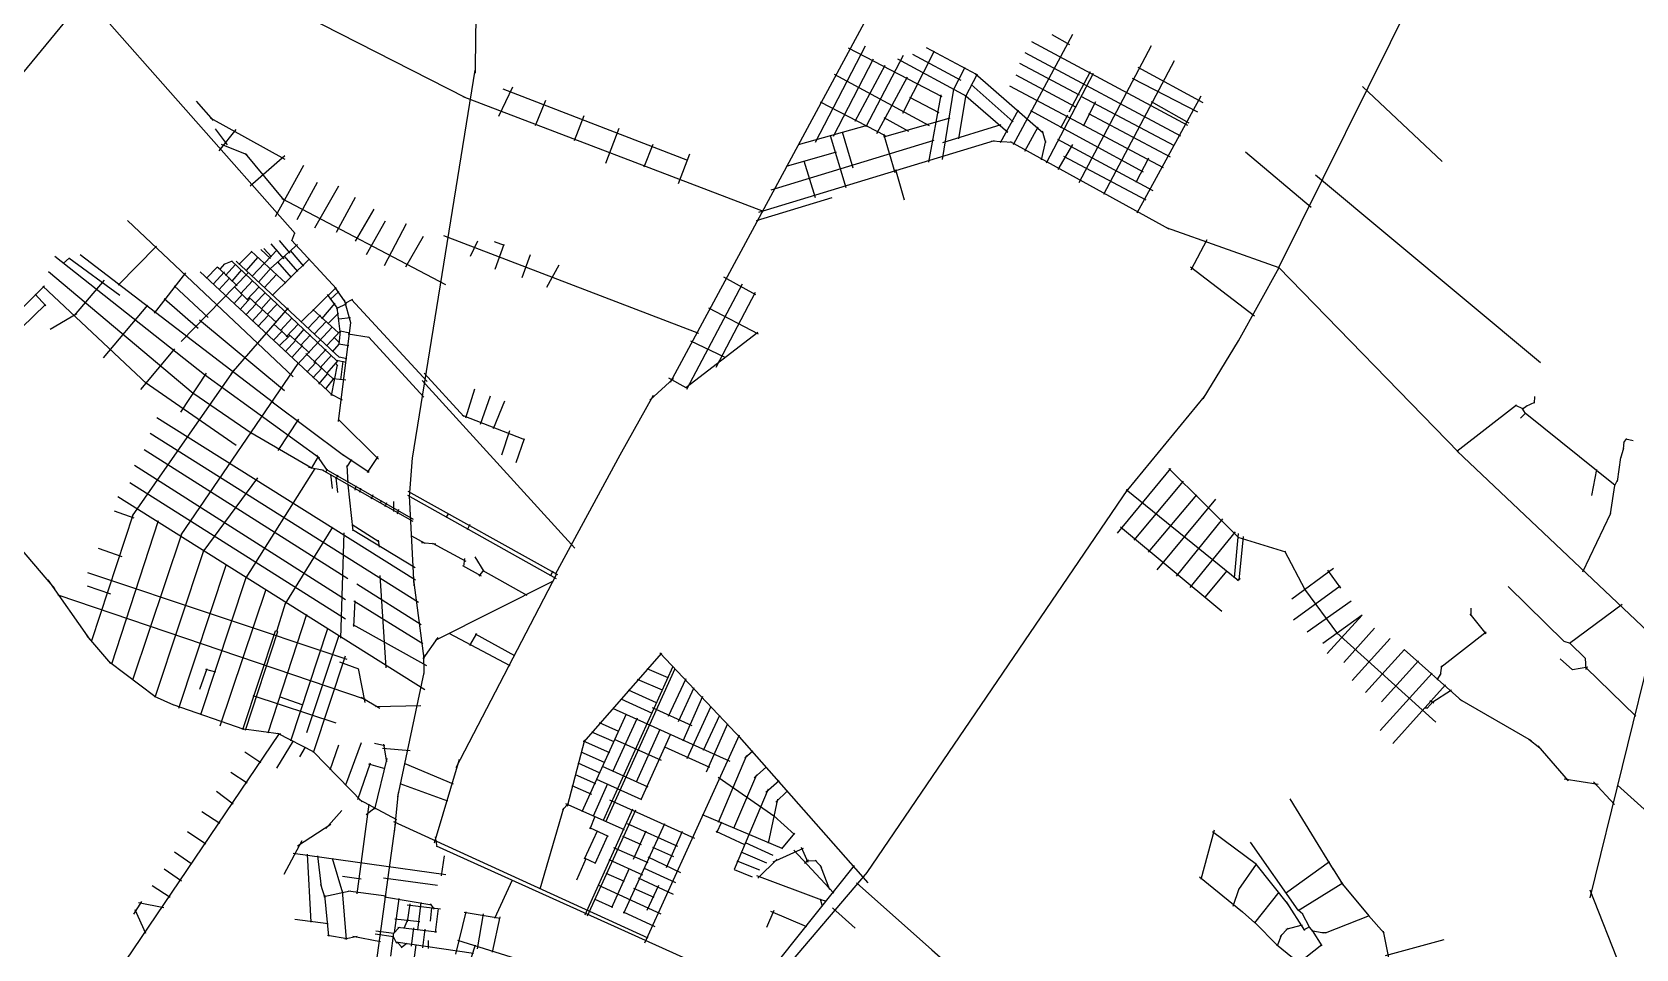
# Model space of a CAD drawing. Extents: x 365797 to 391072, y 6482364 to 6499027.
# Drawn here: x 371156 to 378228, y 6488164 to 6492205 of the extents above; entities that cross this region are included whole.
import ezdxf

# ---------------------------------------------------------------- set-up
doc = ezdxf.new("R2010")
doc.units = 0
doc.layers.get('0').update_dxf_attribs({"linetype": 'CONTINUOUS'})

msp = doc.modelspace()

# ---------------------------------------------------------------- linework, layer by layer
for p, q in [((376652.5, 6491165.2), (377644.7, 6493167.9)), ((371556.7, 6492561.8), (368970.1, 6489427.9)), ((373119.6, 6492499), (373112.1, 6492194.6)), ((372316.1, 6491317.6), (371390.6, 6492364.6)), ((373068.3, 6491914.9), (372356.1, 6492277.9)), ((373971.8, 6490661.6), (374827.1, 6492247.6)), ((373112.2, 6492196.5), (373109.6, 6492023.6)), ((374829.3, 6492143.2), (374609.6, 6491718.5)), ((375169.2, 6491920.6), (374755.6, 6492135.1)), ((375098.5, 6492136.7), (375319.1, 6492019.7)), ((375484.1, 6491709.9), (375745.9, 6492196.3)), ((375563.3, 6492164.3), (376251.1, 6491795)), ((375653.1, 6492194.7), (375730.7, 6492150.7)), ((376090, 6492144.6), (375771.9, 6491540.6)), ((374864.6, 6492085.5), (374688.2, 6491745.8)), ((374997.8, 6492101.5), (374832.3, 6491788.2)), ((374972.2, 6492088.1), (375276.1, 6491923.4)), ((375133.4, 6492121.4), (374993.5, 6491846.4)), ((375037.6, 6492107.9), (375250.7, 6491993.9)), ((375510.2, 6492068.6), (375772.6, 6491928.6)), ((375533.1, 6492115.7), (376219.4, 6491747.9)), ((376192.1, 6492078.8), (375880.1, 6491489.1)), ((372833.6, 6490326.9), (373110.5, 6492036.8)), ((374693.6, 6492019.5), (375111.9, 6491793.3)), ((374916, 6492058.2), (374784.4, 6491811.5)), ((375014.1, 6492006.1), (374879.7, 6491756.9)), ((375220, 6491953.7), (375270.8, 6492050)), ((375323.7, 6492019.7), (375271.2, 6491917.9)), ((375313.9, 6492023.3), (375614.3, 6491761.4)), ((375493.5, 6492016.9), (375756.7, 6491875.5)), ((375834.5, 6492022.6), (375627.5, 6491627.4)), ((375822.3, 6492030.2), (375727.9, 6491852.3)), ((376295.7, 6491852.3), (376007.9, 6492001.3)), ((376319.7, 6491894.2), (376033.7, 6492048.8)), ((374380.8, 6491414.3), (373056.7, 6491920.2)), ((373214.1, 6491835), (373276.5, 6491964.1)), ((373231.9, 6491955.2), (374045.7, 6491640.7)), ((375110.1, 6491631.6), (375164.3, 6491928.6)), ((375170, 6491644.3), (375220.1, 6491953.9)), ((375272.4, 6491921.6), (375241.5, 6491735.5)), ((375273.6, 6491925), (375459.1, 6491764.4)), ((375296.3, 6491974.1), (375482, 6491810)), ((375466.2, 6491968), (376143.4, 6491607.8)), ((375780.4, 6491922.9), (376192, 6491705.3)), ((376029.3, 6491408.3), (376310.7, 6491924.2)), ((377023.1, 6491965.2), (377373.8, 6491634.9)), ((371955.9, 6491815.4), (371881.4, 6491901.1)), ((373419.7, 6491903.8), (373375.2, 6491791.4)), ((374918.9, 6491747.3), (374633.1, 6491897.1)), ((375025.4, 6491917.9), (375154.8, 6491851)), ((375504.8, 6491861.6), (375424.1, 6491717.2)), ((375559, 6491859.9), (376055.1, 6491589.4)), ((375845.1, 6491897.9), (375790.3, 6491790)), ((376090.1, 6491899.5), (376256, 6491805.2)), ((372272.7, 6491643), (371943.1, 6491825.6)), ((371963.2, 6491778.6), (372016.1, 6491708.9)), ((373589.2, 6491835.6), (373546.6, 6491726.1)), ((373742.9, 6491779.7), (373684, 6491626.7)), ((374838.6, 6491793), (374533.6, 6491708.1)), ((374912.1, 6491743.8), (375204.7, 6491827.9)), ((375022.4, 6491767.4), (374912.8, 6491826.7)), ((375428.1, 6491796.9), (375170, 6491717.2)), ((375591.5, 6491785.6), (375532.2, 6491679.2)), ((375721.9, 6491838.7), (375691.4, 6491782.4)), ((375814.7, 6491846.3), (376173.8, 6491654.8)), ((372054.6, 6491776.1), (371980, 6491682.4)), ((372104.9, 6491663.6), (371992.2, 6491710.5)), ((373893.4, 6491709.1), (373854.2, 6491609.7)), ((375398.2, 6491725.6), (374359.6, 6491409.5)), ((374414.9, 6491509.4), (375133.7, 6491728.3)), ((374745.4, 6491519), (374676.4, 6491748.1)), ((374727.8, 6491765.7), (374775.9, 6491607.1)), ((374962, 6491584.7), (374912.3, 6491754.9)), ((375477.5, 6491719.3), (375387.3, 6491724.4)), ((376170.4, 6491336.8), (375469.7, 6491721.7)), ((375624.3, 6491725.6), (375605.2, 6491642.8)), ((375610.1, 6491769.7), (375624.9, 6491718)), ((375677.7, 6491733.8), (376097.7, 6491507.3)), ((375680.8, 6491600), (375744.7, 6491709.5)), ((372267.2, 6491465), (372097.4, 6491669.5)), ((372117.3, 6491527.9), (372270.2, 6491661)), ((374054.4, 6491667.3), (374005.7, 6491536.6)), ((374702.1, 6491676), (374480.7, 6491613.5)), ((374559.3, 6491637.5), (374609, 6491475.7)), ((375703.6, 6491657.8), (376067.3, 6491466.3)), ((376079.5, 6491650.2), (376023.2, 6491542.3)), ((376506.8, 6491678), (376796, 6491433.9)), ((372352.9, 6491617.5), (372227.8, 6491391.6)), ((375003.2, 6491464.5), (374964.9, 6491597.7)), ((376814.6, 6491576), (377807.1, 6490749.1)), ((372413.1, 6491543), (372324.1, 6491377.2)), ((372506.9, 6491526.2), (372401.1, 6491341.2)), ((372981.3, 6491091.3), (372259.4, 6491470.5)), ((372581.5, 6491475.8), (372497.3, 6491322)), ((372663.3, 6491425.3), (372581.5, 6491283.5)), ((374682.9, 6491474.9), (374349.2, 6491373.7)), ((371577.8, 6491374.7), (372308.1, 6490685.8)), ((372713.8, 6491372.4), (372629.6, 6491223.4)), ((372805.8, 6491359.5), (372709.5, 6491174.5)), ((372245.9, 6491286.8), (372292.7, 6491230.2)), ((372498.1, 6491073.2), (372300.9, 6491287.7)), ((372301.2, 6491285), (372315.3, 6491320.6)), ((372880.3, 6491304.2), (372803.4, 6491169.6)), ((374096.6, 6490877), (372972.4, 6491306.6)), ((373120.5, 6491284.4), (373088.4, 6491215.4)), ((376655.7, 6491166.7), (376158.6, 6491342.2)), ((376267.4, 6491157.1), (376337.4, 6491290.4)), ((371916.7, 6490693.9), (371256.4, 6491216.6)), ((372221, 6490570.9), (371368.2, 6491224.1)), ((371705.5, 6491261.8), (371535.3, 6491090.1)), ((372068.6, 6491180.5), (372125.1, 6491238.8)), ((372152.5, 6491212.8), (372099.1, 6491152.4)), ((372122.2, 6491239.2), (372274.9, 6491098.5)), ((372237, 6491246.1), (372126.2, 6491129)), ((372165.1, 6491247.4), (372208.2, 6491207.1)), ((372178.2, 6491252), (372211.5, 6491215.1)), ((372208.6, 6491164), (372326.4, 6491268.6)), ((372209.8, 6491271.4), (372266, 6491206.4)), ((372266.1, 6491218.4), (372327, 6491149.6)), ((372294.2, 6491243.2), (372353.6, 6491173.3)), ((373194.5, 6491281.9), (373237.8, 6491266.5)), ((373237.1, 6491268.6), (373197, 6491158.7)), ((373352.4, 6491222.8), (373315.4, 6491121.7)), ((371228.6, 6491150.3), (371867.3, 6490613.1)), ((371293.5, 6491184.9), (371320.8, 6491210.5)), ((371318, 6491210.3), (371544, 6491045.3)), ((371833.2, 6491144.1), (371694.1, 6490965.9)), ((371813.6, 6490841.6), (372110.8, 6491145.2)), ((371897.9, 6491148.6), (372483, 6490603.2)), ((371972.7, 6491169.7), (371925.9, 6491120.7)), ((371954.9, 6491093.7), (372004.7, 6491148.1)), ((371986.4, 6491159.5), (371972.4, 6491169.7)), ((371983.1, 6491162.3), (372060.1, 6491087.4)), ((372005.5, 6491183.4), (371984.6, 6491160.4)), ((372038.7, 6491195.5), (372002, 6491181.3)), ((372053.9, 6491181.1), (372009.5, 6491132.8)), ((372500.7, 6490756.8), (372035.4, 6491196.3)), ((372079.8, 6491156.7), (372036.7, 6491108)), ((372511.7, 6490771), (372056.2, 6491195)), ((372154.8, 6491103.3), (372210.6, 6491166)), ((372378.4, 6491204.7), (372215, 6491044.2)), ((372237.9, 6491193), (372299.3, 6491123.7)), ((373478.3, 6491178.4), (373424, 6491079.8)), ((376545.8, 6490953), (376264.7, 6491168.9)), ((376653.1, 6491166.2), (376473.7, 6490842.7)), ((377446.4, 6490352.3), (376652.3, 6491168.9)), ((371211.1, 6491086.1), (370680.7, 6490560.4)), ((371662, 6490654.7), (371203.3, 6491084.7)), ((371343.2, 6490956.6), (371475.7, 6491112.3)), ((371782.5, 6491086.9), (371933.1, 6490947.9)), ((372028.1, 6491122.3), (371979.8, 6491069.3)), ((372048.3, 6491082), (372111, 6491020.4)), ((372128.7, 6491108.3), (372076.1, 6491051)), ((372158.3, 6491082.5), (372103.8, 6491025.7)), ((372234.2, 6491137.3), (372179.8, 6491077.4)), ((372497.3, 6491078.8), (372341.1, 6490926.7)), ((372537.3, 6491015.8), (372493, 6491079.4)), ((374286.6, 6491093.9), (374042.3, 6490630.5)), ((374205.2, 6491126), (374346.7, 6491048.3)), ((370703.7, 6490510.7), (371216.2, 6491004.5)), ((371217.1, 6490998.6), (371169.4, 6491050.7)), ((371665.9, 6491001.3), (371469.4, 6490769.1)), ((371738.3, 6491031.3), (371888.9, 6490900.5)), ((372084.7, 6491050.5), (372046, 6491007.5)), ((372118.6, 6491032.3), (372073.7, 6490982.2)), ((372145, 6491007.8), (372098.6, 6490958.6)), ((372111.5, 6491036.2), (372234.4, 6490925.2)), ((372185.7, 6491058), (372138.3, 6491008.8)), ((372210.5, 6491033.6), (372166, 6490983.9)), ((372237.8, 6491007.8), (372193.3, 6490960.1)), ((372491.8, 6491010.2), (372432.6, 6490941.7)), ((372502.9, 6490988.6), (372458.6, 6491048.1)), ((372509.1, 6491062.2), (372470.5, 6491026.8)), ((372543, 6491007.1), (372496.5, 6490985)), ((372561.4, 6490924), (372534, 6491022.9)), ((372569.1, 6491026.5), (372534.8, 6491008.8)), ((372898.9, 6490665.4), (372565, 6491026.5)), ((374344.6, 6491058.1), (374170.6, 6490726.7)), ((371235.8, 6490896.3), (371353.7, 6490964.3)), ((371894, 6490937.4), (372268.9, 6490625.1)), ((372034.6, 6490698.6), (372287.3, 6490989.7)), ((372173.2, 6490982.5), (372127.3, 6490931.4)), ((372199.5, 6490958.2), (372152.2, 6490908)), ((372303.4, 6490945.5), (372252.3, 6490889.6)), ((372427.9, 6490957.5), (372372.7, 6490898.4)), ((372394, 6490982.7), (372508.2, 6490878.9)), ((372453.9, 6490931.5), (372399.5, 6490874)), ((372507.5, 6490966.1), (372461, 6490919.7)), ((372515.2, 6490885.6), (372501.7, 6490991.7)), ((372560.4, 6490945.7), (372509.1, 6490939.3)), ((374138.5, 6490990.4), (374357.2, 6490875.2)), ((372259.9, 6490888.1), (372219.7, 6490846.1)), ((372222.6, 6490918.2), (372285.3, 6490860)), ((372294.3, 6490870), (372246, 6490821.7)), ((372330.7, 6490919.7), (372277.1, 6490861.9)), ((372287.2, 6490873.3), (372379, 6490792.1)), ((372355.1, 6490896.2), (372314, 6490847.5)), ((372327.1, 6490740.5), (372478.6, 6490903.1)), ((372383.4, 6490870.9), (372340.3, 6490824.1)), ((372455.5, 6490823.5), (372515.1, 6490887)), ((372488.1, 6490859.5), (372511, 6490836.9)), ((372508.1, 6490488.9), (372561.2, 6490925.4)), ((372515.1, 6490887.9), (372509.1, 6490828.8)), ((372557.3, 6490878.4), (372514.8, 6490886.9)), ((372550.1, 6490874.8), (372642, 6490860.9)), ((372640.3, 6490861.7), (372883.9, 6490595.5)), ((374355.8, 6490880.8), (374038.6, 6490637.1)), ((371783.7, 6490808.4), (371634.8, 6490630.2)), ((372319.7, 6490847.5), (372272.9, 6490795.9)), ((372348.9, 6490823.1), (372302.1, 6490770.6)), ((372484.2, 6490676.9), (372362.8, 6490788.1)), ((372453, 6490807.2), (372398.3, 6490748.7)), ((372509.2, 6490829.2), (372479.9, 6490796)), ((372552.5, 6490822), (372508.9, 6490829.1)), ((374059.6, 6490845), (374207.6, 6490773.5)), ((376474.3, 6490843.7), (376319.1, 6490588.3)), ((371813.6, 6489988.5), (372329.6, 6490743.7)), ((372408.5, 6490749.7), (372368.3, 6490706.2)), ((372436.1, 6490725.1), (372394.5, 6490680.6)), ((372477.2, 6490781.6), (372427.3, 6490725.6)), ((372505.8, 6490759.2), (372454.6, 6490700.2)), ((372476.2, 6490602.7), (372503.1, 6490738.5)), ((372504.8, 6490733.9), (372492.8, 6490747)), ((372541.7, 6490749.3), (372499.4, 6490757.4)), ((372544.6, 6490764.4), (372510.1, 6490771.8)), ((372525.9, 6490755.3), (372515.7, 6490672.6)), ((371599.8, 6490072.2), (372047.7, 6490715.2)), ((372056.4, 6490382.8), (371655.6, 6490660.1)), ((371924.5, 6490702.1), (371811.5, 6490530.4)), ((372423.4, 6490327.8), (371916, 6490694.4)), ((372420.6, 6490652.7), (372460.6, 6490700.4)), ((372451.1, 6490632.1), (372488.1, 6490679.3)), ((372539.5, 6490671.6), (372483.6, 6490677.1)), ((372876.8, 6490669.5), (373550, 6489930.9)), ((372885.8, 6490702.3), (373060.6, 6490510.8)), ((373879.8, 6490583.3), (373985, 6490678.8)), ((374040.8, 6490637.4), (373963.3, 6490679.8)), ((371865.3, 6490614.5), (372126.1, 6490436.2)), ((372471.9, 6490610.8), (372523.9, 6490583.9)), ((373106.8, 6490630.9), (373068, 6490503.6)), ((373176.1, 6490600.5), (373131.8, 6490476)), ((373239.8, 6490578.3), (373189.9, 6490456.6)), ((375987.1, 6490187.4), (376326.4, 6490598.6)), ((377780.4, 6490569.7), (377781.9, 6490598.5)), ((371707, 6490506.4), (372846.5, 6489790.5)), ((372214.9, 6490575.6), (372530, 6490340.1)), ((373052.5, 6490516.6), (373328, 6490408.7)), ((377700.7, 6490560.4), (377438, 6490356.1)), ((377730.1, 6490543.9), (377697, 6490559.9)), ((377718.9, 6490503.9), (377742.9, 6490526.9)), ((377741.2, 6490524.5), (377726, 6490547.9)), ((377726.3, 6490543.7), (377748.7, 6490559.6)), ((378135.7, 6490206.3), (377740.2, 6490525.5)), ((377743.7, 6490557), (377781.9, 6490573.4)), ((372859.5, 6489691.1), (371677.3, 6490435.3)), ((372391.7, 6490281.3), (372121.5, 6490439.1)), ((372330.5, 6490498.8), (372240.7, 6490360.3)), ((372684.4, 6490323), (372505.7, 6490498.3)), ((373261.9, 6490448.3), (373225.9, 6490340.4)), ((371650.9, 6490365.8), (372548.2, 6489796.9)), ((373326.6, 6490411.6), (373289.7, 6490307.2)), ((378160.9, 6490327.8), (378174.4, 6490372.6)), ((378173.2, 6490367.2), (378176.6, 6490399.2)), ((378175.2, 6490396.2), (378188, 6490413.2)), ((378184, 6490411.8), (378215.6, 6490405.4)), ((371607.8, 6490296.4), (372538.3, 6489704.3)), ((372417.4, 6490334.1), (372386.9, 6490281.6)), ((372458.3, 6490272.3), (372411.5, 6490339.6)), ((372526.2, 6490342.8), (372643, 6490264.9)), ((372544.5, 6490287.1), (372566.1, 6490321.3)), ((372550.1, 6490217.6), (372546.4, 6490294.6)), ((372635.4, 6490263.3), (372682.1, 6490334.5)), ((372820.9, 6490156.2), (372833.7, 6490328.2)), ((377440.1, 6490358.5), (378308.9, 6489535.8)), ((378146.1, 6490224.3), (378161.4, 6490330.1)), ((371256.4, 6489753.2), (370802.1, 6490285.4)), ((371910.4, 6489914.5), (372151.6, 6490241)), ((372403.7, 6490281.4), (372099.4, 6489799.8)), ((372443, 6490272.3), (372375, 6490286)), ((372837, 6490047.3), (372434.4, 6490275.8)), ((372457.9, 6490278.1), (372449.7, 6490263.6)), ((372838.4, 6490057.3), (372452.8, 6490277.3)), ((372480.5, 6490193.9), (372473.6, 6490256.6)), ((372503.9, 6490252.4), (372494.3, 6490235.2)), ((372503.9, 6490175.3), (372496.6, 6490240.4)), ((375942.9, 6489996.5), (376177.7, 6490281.2)), ((376015.5, 6489964.9), (376233, 6490226.3)), ((376169.1, 6490281.9), (376477.3, 6489976.6)), ((378033.2, 6490162.7), (378055.2, 6490277.1)), ((378135, 6490206.1), (378148.7, 6490232.5)), ((372888.3, 6489306.1), (371534.4, 6490156.9)), ((371587.9, 6490220.3), (372538.3, 6489618.3)), ((372571.8, 6490007), (372549.9, 6490209.9)), ((372583.8, 6490205.6), (372579, 6490186.4)), ((372605.2, 6490195.3), (372600.4, 6490176.7)), ((372658.9, 6490165.7), (372652.1, 6490146.4)), ((372812, 6490163.4), (373466.9, 6489796.4)), ((373474.4, 6489813.1), (372814.8, 6490179.7)), ((372841, 6489763.9), (372820.9, 6490160.7)), ((374838.9, 6488500.7), (375987.8, 6490188.4)), ((375980, 6490189.6), (376475.1, 6489788)), ((376289.9, 6490166), (376077.5, 6489913.1)), ((378116, 6490082.3), (378135.4, 6490207.1)), ((371420.6, 6489524), (371604.3, 6490081.1)), ((371519.1, 6490094.9), (371605.8, 6490064.3)), ((372697.5, 6490140.9), (372690, 6490128.5)), ((372718.9, 6490129.9), (372711.3, 6490112)), ((372749.9, 6490135.4), (372750.6, 6490092.1)), ((372771.3, 6490100.3), (372766.5, 6490079.7)), ((372982.7, 6490064.8), (372993.5, 6490083.2)), ((376116.8, 6489834.8), (376376.1, 6490145.7)), ((377993.2, 6489826.6), (378116.8, 6490084.5)), ((371712.2, 6490051.5), (371506.3, 6489419)), ((372481.2, 6490023.1), (372271.5, 6489682.9)), ((372567.7, 6490035.4), (372685.4, 6489960)), ((372845.5, 6489843.6), (372568.6, 6490011.2)), ((373086.7, 6490034), (373074.4, 6490011.7)), ((376402.9, 6489650.6), (375955, 6490023)), ((376405.7, 6490059.5), (376200.1, 6489807.5)), ((371601.2, 6489349.2), (371816.3, 6489994)), ((372518, 6489533.6), (372531.9, 6489998)), ((372681.7, 6489966.1), (372687.3, 6489935.4)), ((372828.7, 6489985.1), (372888.3, 6489952.9)), ((372873.3, 6489956), (372937.2, 6489949.7)), ((372922.2, 6489952.9), (373069, 6489873.2)), ((376460.9, 6490002.5), (376261.2, 6489757.2)), ((376473.8, 6489994.3), (376456.9, 6489800.1)), ((376473.1, 6489979.1), (376683.3, 6489914.5)), ((376478.9, 6489789.9), (376497.4, 6489981.4)), ((371447.7, 6489929.7), (371551.6, 6489893.1)), ((371698.8, 6489273), (371913.7, 6489919.9)), ((373062.7, 6489884.3), (373058, 6489848.8)), ((373109.1, 6489892.7), (373147.8, 6489827.2)), ((376678.8, 6489918.3), (376767.7, 6489748.2)), ((371401.3, 6489822.7), (372544.1, 6489440.7)), ((372012.6, 6489858.6), (371802, 6489223.3)), ((371900.6, 6489196.5), (372100.1, 6489801.2)), ((372717.1, 6489403.3), (372690.6, 6489810.2)), ((372885.3, 6489443.5), (372837.6, 6489800.6)), ((373025.7, 6488963.6), (373469.9, 6489817.7)), ((373054.8, 6489854.3), (373136.9, 6489807.8)), ((373128.2, 6489806.2), (373148.3, 6489833.4)), ((373143.3, 6489831.7), (373338.4, 6489723.2)), ((373453.1, 6489829.3), (373440.7, 6489806.9)), ((376423.5, 6489831.1), (376327.1, 6489714.1)), ((376711.5, 6489707.1), (376894, 6489841.8)), ((376868.1, 6489833.5), (376925.7, 6489754.1)), ((371410.7, 6489529.5), (371226.7, 6489791)), ((371398.8, 6489763.6), (371501.5, 6489729.5)), ((371986.4, 6489147.3), (372188.2, 6489750.1)), ((372588, 6489773.8), (372872.5, 6489594)), ((373453.7, 6489784.5), (372933.8, 6489523.3)), ((376469.4, 6489788.8), (376484.6, 6489796)), ((376923.8, 6489762.8), (376718.1, 6489613)), ((376766.9, 6489749.4), (376912.5, 6489552.8)), ((377664.6, 6489762), (377911.6, 6489519.2)), ((371270.4, 6489725.3), (372625, 6489264.5)), ((372272.9, 6489686), (372235.6, 6489567.3)), ((372575.7, 6489585.2), (372581.2, 6489697.6)), ((372575.7, 6489697.6), (372879.6, 6489510.1)), ((376778.5, 6489560.9), (376972.3, 6489698.9)), ((377501.6, 6489632.1), (377501, 6489665.5)), ((377934.6, 6489510.9), (378167.1, 6489683.2)), ((372365.8, 6489637.3), (372196.6, 6489114.5)), ((372897.4, 6489411.7), (372572.1, 6489591.8)), ((377021.5, 6489634.9), (376847.1, 6489510.3)), ((376867.2, 6489465.6), (377021.3, 6489635)), ((377567.4, 6489553.3), (377497.5, 6489640.3)), ((371504.4, 6489422.1), (371397.7, 6489545.5)), ((372086.3, 6489131), (372229.9, 6489565.9)), ((372237.8, 6489561.3), (372096.7, 6489126.2)), ((372228.8, 6489564.5), (372236.4, 6489568.1)), ((372235.5, 6489568.6), (372237.8, 6489559.6)), ((372296.8, 6489080.4), (372459.8, 6489576.8)), ((372367.8, 6489118.2), (372509.9, 6489547.4)), ((372945.3, 6489536.2), (372878.7, 6489442.8)), ((372993.8, 6489555.8), (373263.3, 6489413)), ((373086.7, 6489501.5), (373116.8, 6489553.6)), ((373110.6, 6489552.8), (373283.9, 6489457.6)), ((376909.2, 6489556.6), (377345.5, 6489162.7)), ((377074.8, 6489577), (376939.5, 6489426.3)), ((377144.4, 6489531.9), (376976.1, 6489346.5)), ((377368.2, 6489406.3), (377567.8, 6489561)), ((377910.4, 6489520), (377937.3, 6489511.3)), ((378026.4, 6488389), (378311.3, 6489546.2)), ((372536.8, 6489454.2), (372395.4, 6489028.1)), ((372884.6, 6489378.1), (372884.2, 6489463.1)), ((373931.5, 6489467.7), (373588, 6489075.8)), ((374284.6, 6489088.5), (373924.4, 6489469)), ((377035.6, 6489294.4), (377207.5, 6489483.7)), ((377205.8, 6489483.4), (377460, 6489257.1)), ((377934.6, 6489513), (378005.1, 6489444.6)), ((378004.7, 6489445.4), (378006.9, 6489395)), ((371697.1, 6489275.8), (371499.9, 6489426.3)), ((371926.8, 6489398), (371895.1, 6489307.3)), ((371966.8, 6489383.3), (371923, 6489395.9)), ((372511.5, 6489428.9), (372595.1, 6489398.8)), ((372594.1, 6489400.2), (372624.1, 6489250.3)), ((372768.9, 6488834.5), (372885.1, 6489382.9)), ((373981.9, 6489409.4), (373673.9, 6488729.9)), ((373686.6, 6488724.3), (373991.5, 6489399.6)), ((373961.6, 6489358.3), (373868.6, 6489398.2)), ((377329.4, 6489380), (377099.8, 6489127)), ((377269.9, 6489433), (377106.2, 6489252.2)), ((377352, 6489349.8), (377369.7, 6489377.6)), ((377367, 6489369.8), (377372.4, 6489412.3)), ((377949, 6489394.2), (377894.6, 6489442.1)), ((378016.2, 6489405.1), (377948.2, 6489394.4)), ((378006.4, 6489403.7), (378227.6, 6489189.6)), ((373909.8, 6489248.2), (373785.6, 6489304.1)), ((373936, 6489304), (373826.5, 6489351.5)), ((374038.5, 6489354.9), (373960.5, 6489187.7)), ((374006.4, 6489165.8), (374076, 6489315.5)), ((377156.6, 6489069.2), (377388.8, 6489327.7)), ((377415.3, 6489304.8), (377328.5, 6489249.1)), ((371781.1, 6489238.7), (371695.9, 6489276.5)), ((372091.5, 6489131), (371778.5, 6489239.8)), ((372130.1, 6489280.7), (372495.9, 6489159.7)), ((372351.7, 6489238), (372246.7, 6489274.9)), ((372607.4, 6489273.8), (372690.4, 6489225.1)), ((372871.2, 6489234.8), (372670.6, 6489231.4)), ((373752.3, 6489265.8), (373890, 6489203.1)), ((374112.6, 6489276.1), (374025, 6489080)), ((374045.1, 6489003.8), (374150, 6489234.3)), ((377307.8, 6489225), (377334.5, 6489253.8)), ((377319.3, 6489259.2), (377336.7, 6489249.1)), ((377450.1, 6489264.7), (377765.4, 6489082.4)), ((373582.4, 6488769.3), (373776.9, 6489199.6)), ((373715.2, 6489224.7), (374232.9, 6488991.8)), ((373716.7, 6488945.9), (373826.1, 6489182.5)), ((374066.4, 6489147.3), (373892.2, 6489226.1)), ((374187.7, 6489192.2), (374115.2, 6489038.5)), ((377296.5, 6489226.2), (377311.1, 6489227)), ((371266.4, 6487663.3), (372247.4, 6489113.6)), ((372252.6, 6489110.1), (372079.4, 6489134.1)), ((372399.8, 6489031.3), (372240.1, 6489114)), ((373722.4, 6489076.5), (373624.8, 6489119.7)), ((373742.9, 6489122.6), (373658.7, 6489159.7)), ((373924.1, 6489131.1), (373820, 6488899)), ((373842.1, 6488822.1), (373972.5, 6489112.2)), ((373857.8, 6488191.1), (374276.2, 6489108)), ((374223.1, 6489155.3), (374128.1, 6488942.8)), ((374843.4, 6488455.1), (374274.8, 6489099.2)), ((372094.7, 6489031.9), (372164.5, 6488985.7)), ((372235.2, 6488960.4), (372309.7, 6489080.9)), ((372360.6, 6489052.6), (372335.2, 6489010.3)), ((372611.7, 6488812), (372397.7, 6489032.9)), ((372507.4, 6489061.6), (372469.3, 6488952.1)), ((372608.1, 6489072.8), (372538.7, 6488885)), ((372666.6, 6489070), (372712.3, 6489059.8)), ((372824.2, 6489036.7), (372701, 6489046.8)), ((372705.4, 6489066.7), (372719.2, 6488988.8)), ((373592.6, 6489084.2), (373515.3, 6488791.9)), ((373680.7, 6488985.4), (373577.2, 6489030.4)), ((373586.5, 6489081.4), (373702.3, 6489030.2)), ((373930.9, 6488994), (373724.2, 6489087.4)), ((373944.7, 6489055.1), (374143.2, 6488965.4)), ((374299.7, 6489005.6), (374334.6, 6489036.2)), ((377755.1, 6489089), (377804.9, 6489050.7)), ((377796, 6489058.8), (377929.1, 6488904.4)), ((372592.7, 6488821.8), (372649, 6488984.4)), ((372640.3, 6488980.1), (372711.6, 6488959)), ((372720.1, 6489003.5), (372666.2, 6488779.3)), ((372799.4, 6488981.2), (373013.5, 6488890.8)), ((372930.2, 6488632), (373041.7, 6488999.9)), ((373660.7, 6488939), (373564.5, 6488982.5)), ((373670.6, 6488969.9), (373871.3, 6488878.7)), ((374182.9, 6488722.7), (374308.4, 6489017.1)), ((374395.1, 6488966.4), (374340.2, 6488917.3)), ((372032.5, 6488943.4), (372104.2, 6488895.3)), ((372988.9, 6488815.7), (372779.1, 6488890.8)), ((373536.8, 6488884.8), (373622.9, 6488845.6)), ((373550.9, 6488933.1), (373640.5, 6488893.5)), ((373694.1, 6488891.6), (373629.7, 6488749.3)), ((373645.2, 6488911.3), (373844.1, 6488823.1)), ((374181.5, 6488920.7), (374431.2, 6488746.9)), ((374350.8, 6488930.5), (374248.9, 6488695.2)), ((374450.4, 6488905.1), (374391.4, 6488853.8)), ((377910.9, 6488913.1), (378062.1, 6488890.1)), ((378040.7, 6488900.4), (378134, 6488800)), ((378474.2, 6488589.3), (378146.8, 6488886.1)), ((371969.4, 6488858.6), (372042.9, 6488804)), ((372764.3, 6488732.8), (372600.4, 6488820.7)), ((372754.9, 6488678.8), (372771.5, 6488853.7)), ((374079.2, 6488650.1), (373703.1, 6488819.1)), ((374442.5, 6488823.9), (374401.2, 6488630.2)), ((374487.3, 6488860.9), (374435.9, 6488810.7)), ((376701.3, 6488825.7), (376893.1, 6488514)), ((371905.3, 6488769.2), (371984.4, 6488717.4)), ((372522.1, 6488773.2), (372451.5, 6488695.2)), ((372590.4, 6488406.2), (372642.5, 6488801.7)), ((372668.8, 6488785.9), (372629.2, 6488755.5)), ((373499.6, 6488784.3), (373395.2, 6488427.4)), ((373520.9, 6488804.2), (373495.1, 6488777.1)), ((373507.8, 6488805.4), (373766.7, 6488690)), ((373594.4, 6488314.6), (373805.7, 6488780.7)), ((373816.6, 6488774.9), (373604.5, 6488308)), ((373617.6, 6488692.9), (373638.5, 6488749.3)), ((374464.1, 6488606.2), (374112, 6488754.8)), ((374427.3, 6488749.9), (374518.3, 6488668.6)), ((371841.2, 6488681.5), (371922.9, 6488626.8)), ((372473, 6488712.7), (372326.5, 6488616.2)), ((372674.3, 6488104.5), (372761.2, 6488735.5)), ((373873.2, 6488210.8), (372750.9, 6488723.9)), ((373592.4, 6488560.9), (373649.9, 6488684.6)), ((373698.6, 6488658.8), (373615.9, 6488698.1)), ((373765.2, 6488321.6), (373946.2, 6488716.3)), ((374003, 6488615.4), (373781.3, 6488715.2)), ((373863.2, 6488683.3), (373807.3, 6488558.3)), ((373953, 6488523), (374024.9, 6488683.3)), ((374299.4, 6488622), (374172.3, 6488681.5)), ((374175.8, 6488676.9), (374197.4, 6488723.4)), ((374518.3, 6488673.6), (374460.2, 6488605.6)), ((376368.9, 6488687.9), (376309.7, 6488470)), ((376555, 6488536.1), (376361.6, 6488680)), ((372346, 6488639.6), (372266.7, 6488492)), ((372942.1, 6488613.8), (372935, 6488658.1)), ((374348, 6487981.8), (372940.1, 6488617)), ((373638.9, 6488540.2), (373695.7, 6488663.7)), ((373872.4, 6488542.6), (373721.4, 6488609.3)), ((373843.2, 6488622.1), (373760.7, 6488660)), ((373891.8, 6488612.1), (373985, 6488570.9)), ((374424, 6488575.8), (374301.5, 6488631.8)), ((374424.1, 6488548), (374557, 6488607.3)), ((374691.3, 6488408.8), (374515.4, 6488598.4)), ((374547.3, 6488611.8), (374577.4, 6488546.6)), ((376739.1, 6488334.8), (376529.3, 6488633.6)), ((371784.4, 6488591.7), (371860.9, 6488539)), ((372980.7, 6488490.7), (372307.9, 6488585)), ((372368.8, 6488581.2), (372385.5, 6488282.2)), ((372414.9, 6488573.8), (372431, 6488436.9)), ((372526.1, 6488410.2), (372480.6, 6488563)), ((372973.3, 6488573.8), (372959.9, 6488486.3)), ((373558, 6488468.8), (373599.2, 6488561.7)), ((373642.1, 6488540.8), (373591.8, 6488563.6)), ((373699.3, 6488557.2), (373847.8, 6488489.7)), ((373871.2, 6488569.3), (374015.6, 6488500.8)), ((374365.2, 6488511.1), (374265.3, 6488551)), ((374395.5, 6488542.2), (374283, 6488590.7)), ((374342.9, 6487980.1), (374783.3, 6488531.8)), ((374355.8, 6488475.4), (374441.2, 6488559.2)), ((374579.2, 6488554.6), (374562.5, 6488540.8)), ((374569.9, 6488551.4), (374614.9, 6488553.4)), ((374609.4, 6488555.6), (374638.7, 6488522.6)), ((374631.9, 6488533.4), (374672, 6488425.6)), ((376477, 6488425.9), (376554.4, 6488537.3)), ((376696.9, 6488356.7), (376553.3, 6488537.8)), ((376683.1, 6488408.8), (376876.3, 6488549.4)), ((371738.9, 6488516.3), (371815.4, 6488463.6)), ((372607.8, 6488471.8), (372524.8, 6488482.5)), ((372943.6, 6488443.3), (372706, 6488475.9)), ((373273.9, 6488466.9), (373194.9, 6488297.5)), ((373768.6, 6488460.5), (373687.6, 6488495.5)), ((373712, 6488345.7), (373790.7, 6488520.1)), ((373829.1, 6488477.2), (373983.6, 6488404.8)), ((373854.5, 6488519.4), (373993.6, 6488456.3)), ((374250.2, 6487810.8), (374840.2, 6488502.4)), ((374639, 6488378.3), (374352.1, 6488485.8)), ((376494, 6488325.9), (376304.1, 6488480.4)), ((376889.8, 6488519.4), (376937.2, 6488444.1)), ((376927, 6488457.9), (377050, 6488310)), ((371686.1, 6488444), (371765.7, 6488391.4)), ((372427.5, 6488449.8), (372447.8, 6488389.5)), ((372558.5, 6488418.8), (372442.3, 6488393.3)), ((372445.3, 6488401.3), (372463.6, 6488219.8)), ((372542.7, 6488204.9), (372524.4, 6488419.7)), ((372718.3, 6488396.2), (372550.3, 6488418.2)), ((372710.8, 6488394), (372919.5, 6488358.5)), ((372754.5, 6488235.1), (372774.5, 6488385.9)), ((373650.5, 6488446), (373929.4, 6488318.3)), ((373899.7, 6488390.1), (373809.2, 6488430.7)), ((373917.7, 6488442.7), (373866.4, 6488333.6)), ((376452.3, 6488352), (376479.1, 6488430.1)), ((376547.5, 6488279.1), (376655.2, 6488414)), ((376936, 6488452.9), (376739, 6488331.3)), ((378163.1, 6488075.6), (378026.4, 6488423.2)), ((371639.2, 6488373.1), (371603.6, 6488317)), ((371609.4, 6488337.6), (371656, 6488233)), ((371737.7, 6488344.5), (371625.4, 6488367.4)), ((372957.9, 6488338.3), (372810.1, 6488357.1)), ((372821.4, 6488361.8), (372810.3, 6488283.2)), ((372871.1, 6488368.2), (372856.2, 6488246)), ((372912.3, 6488362.1), (372929.4, 6488338.7)), ((372912.5, 6488286.5), (372918.7, 6488345.4)), ((372934.5, 6488236.8), (372948.6, 6488341.6)), ((373068.3, 6488327.2), (373023.6, 6488140.8)), ((373220.6, 6488297.5), (373061.4, 6488324.9)), ((373120.2, 6488164.7), (373146.4, 6488318.9)), ((373637.4, 6488383), (373715.6, 6488347.7)), ((373904, 6488261.2), (373763.7, 6488325.7)), ((374427.2, 6488333.5), (374394.5, 6488258.5)), ((374571.8, 6488261.7), (374413.7, 6488328.5)), ((374659, 6488372.3), (374631.1, 6488381.1)), ((374641.2, 6488350.5), (374633.2, 6488382.3)), ((374685.3, 6488344.9), (374786.2, 6488255.4)), ((376492.9, 6488326.8), (376548.2, 6488279.1)), ((376686.1, 6488371.6), (376767.3, 6488245.1)), ((376758.9, 6488317.3), (376738.8, 6488335.2)), ((376788, 6488259.6), (376758.5, 6488317.8)), ((372315.4, 6488294.9), (372462.4, 6488275.6)), ((372776.4, 6488260.3), (372748.9, 6488230.8)), ((372865.6, 6488283.8), (372756.5, 6488294.2)), ((372941, 6488237.9), (372768.8, 6488258.1)), ((372813.9, 6488295.5), (372795.4, 6488253.9)), ((372828.9, 6488176), (372840.3, 6488256.4)), ((372879, 6488168.2), (372889.7, 6488251)), ((373186.6, 6488149.2), (373220.6, 6488304.6)), ((376645.5, 6488179.7), (376547.4, 6488279.8)), ((376694, 6488254.5), (376660.1, 6488219.1)), ((376756.3, 6488267.7), (376684.8, 6488248.7)), ((376763.3, 6488247.2), (376790.4, 6488263.2)), ((376787.9, 6488259.8), (376806.3, 6488237.1)), ((376850.7, 6488233.2), (376797.9, 6488243.4)), ((376800.2, 6488245.3), (376842.6, 6488177.8)), ((377051.8, 6488309.8), (376857.9, 6488233.4)), ((377049.5, 6488310.6), (377118.1, 6488233.5)), ((372545.2, 6488207.8), (372459, 6488223.6)), ((372589.2, 6488218.1), (372535.6, 6488206.8)), ((372692.9, 6488195), (372571.3, 6488219)), ((372669.6, 6488229.9), (372749.8, 6488218.8)), ((372752.1, 6488232), (372672, 6488242)), ((372750.5, 6488234.1), (372736.1, 6488131.6)), ((372747.2, 6488221.2), (372763.5, 6488189.6)), ((373102.9, 6488143.2), (372759.8, 6488192.8)), ((372767.4, 6488192.5), (372788.3, 6488169.3)), ((372783.6, 6488169.8), (372808.7, 6488189.3)), ((372848, 6488181.3), (372832.2, 6488061.2)), ((372903.5, 6488200.4), (372902.3, 6488165.3)), ((373598.6, 6488024.9), (373033.3, 6488200.9)), ((373035.3, 6487945.1), (373111.6, 6488182.2)), ((377490, 6487494.5), (376643.4, 6488181.6)), ((376664.7, 6488226.2), (376646.2, 6488177.1)), ((376843.5, 6488182.2), (376737.3, 6488098.2)), ((376863.8, 6488234.1), (376845, 6488233.9)), ((377113.9, 6488241.8), (377154.2, 6488036.9)), ((377381.6, 6488203.5), (377122.9, 6488133.5))]:
    msp.add_line(p, q)
for points in [[(373464.4, 6489816.2), (373750, 6490341.9), (373895.9, 6490604.4)], [(374401.5, 6488867.5), (374252.2, 6488513.4), (374331.6, 6488481.6)], [(374790.9, 6488455.5), (375123.6, 6488159.6), (376321.7, 6487104.3)]]:
    msp.add_lwpolyline(points)

doc.saveas('drawing.dxf')
